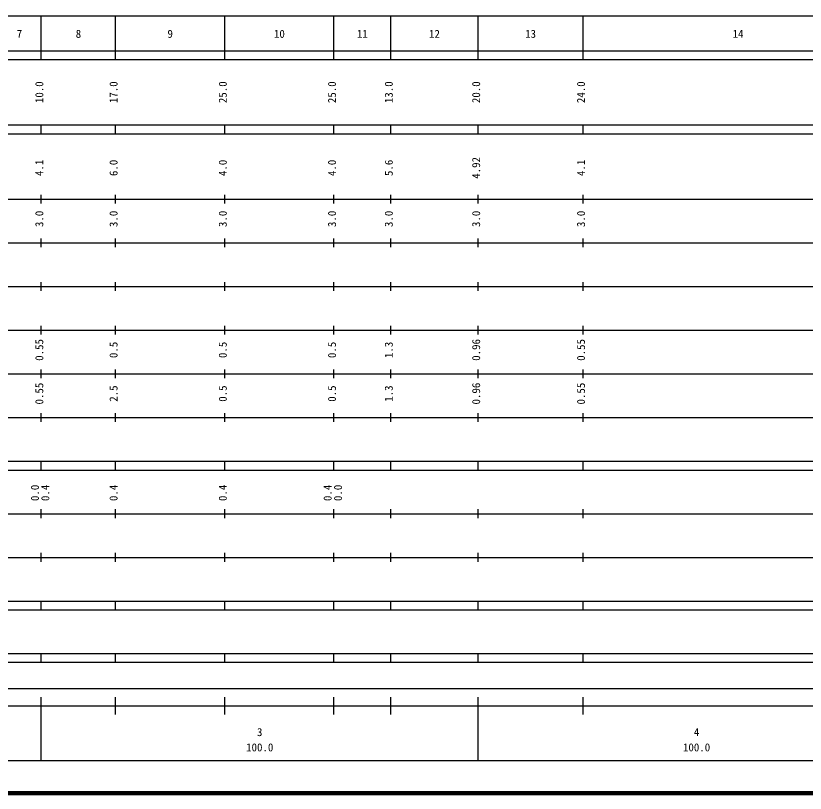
# Model space of a CAD drawing. Units: millimetres on the paper, enlarged 1000 times. Extents: x 40000 to 680000, y 20000 to 380000.
# Drawn here: x 262159 to 442866, y 20000 to 198000 of the extents above; entities that cross this region are included whole.
import ezdxf
from ezdxf.enums import TextEntityAlignment as Align

# ---------------------------------------------------------------- set-up
doc = ezdxf.new("R2010")
doc.units = ezdxf.units.MM
doc.header["$LTSCALE"] = 1000
doc.layers.add('M-TTL', color=2, linetype='Continuous', lineweight=140)
doc.layers.add('M-TTL-BAND', color=7, linetype='Continuous', lineweight=25)
doc.styles.add('ＭＳ ゴシック', font='')
doc.styles.get('ＭＳ ゴシック').set_extended_font_data('MS Gothic')

msp = doc.modelspace()

# ---------------------------------------------------------------- linework, layer by layer
at = {"layer": 'M-TTL'}
msp.add_line((40000, 20000), (680000, 20000), dxfattribs=at)
at = {"layer": 'M-TTL-BAND'}
for p, q in [((68000, 198000), (579000, 198000)), ((268000, 188000), (268000, 198000)), ((285000, 188000), (285000, 198000)), ((310000, 188000), (310000, 198000)), ((335000, 188000), (335000, 198000)), ((348000, 188000), (348000, 198000)), ((368000, 188000), (368000, 198000)), ((392000, 188000), (392000, 198000)), ((40000, 190000), (579000, 190000)), ((40000, 188000), (579000, 188000)), ((40000, 173000), (579000, 173000)), ((268000, 171000), (268000, 173000)), ((285000, 171000), (285000, 173000)), ((310000, 171000), (310000, 173000)), ((335000, 171000), (335000, 173000)), ((348000, 171000), (348000, 173000)), ((368000, 171000), (368000, 173000)), ((392000, 171000), (392000, 173000)), ((40000, 171000), (579000, 171000)), ((40000, 156000), (579000, 156000)), ((268000, 155000), (268000, 157000)), ((285000, 155000), (285000, 157000)), ((310000, 155000), (310000, 157000)), ((335000, 155000), (335000, 157000)), ((348000, 155000), (348000, 157000)), ((368000, 155000), (368000, 157000)), ((392000, 155000), (392000, 157000)), ((268000, 145000), (268000, 147000)), ((285000, 145000), (285000, 147000)), ((310000, 145000), (310000, 147000)), ((335000, 145000), (335000, 147000)), ((348000, 145000), (348000, 147000)), ((368000, 145000), (368000, 147000)), ((392000, 145000), (392000, 147000)), ((46000, 146000), (579000, 146000)), ((52000, 136000), (579000, 136000)), ((268000, 135000), (268000, 137000)), ((285000, 135000), (285000, 137000)), ((310000, 135000), (310000, 137000)), ((335000, 135000), (335000, 137000)), ((348000, 135000), (348000, 137000)), ((368000, 135000), (368000, 137000)), ((392000, 135000), (392000, 137000)), ((268000, 125000), (268000, 127000)), ((285000, 125000), (285000, 127000)), ((310000, 125000), (310000, 127000)), ((335000, 125000), (335000, 127000)), ((348000, 125000), (348000, 127000)), ((368000, 125000), (368000, 127000)), ((392000, 125000), (392000, 127000)), ((46000, 126000), (579000, 126000)), ((52000, 116000), (579000, 116000)), ((268000, 115000), (268000, 117000)), ((285000, 115000), (285000, 117000)), ((310000, 115000), (310000, 117000)), ((335000, 115000), (335000, 117000)), ((348000, 115000), (348000, 117000)), ((368000, 115000), (368000, 117000)), ((392000, 115000), (392000, 117000)), ((268000, 105000), (268000, 107000)), ((285000, 105000), (285000, 107000)), ((310000, 105000), (310000, 107000)), ((335000, 105000), (335000, 107000)), ((348000, 105000), (348000, 107000)), ((368000, 105000), (368000, 107000)), ((392000, 105000), (392000, 107000)), ((46000, 106000), (579000, 106000)), ((40000, 96000), (579000, 96000)), ((268000, 94000), (268000, 96000)), ((285000, 94000), (285000, 96000)), ((310000, 94000), (310000, 96000)), ((335000, 94000), (335000, 96000)), ((348000, 94000), (348000, 96000)), ((368000, 94000), (368000, 96000)), ((392000, 94000), (392000, 96000)), ((40000, 94000), (579000, 94000)), ((268000, 83000), (268000, 85000)), ((285000, 83000), (285000, 85000)), ((310000, 83000), (310000, 85000)), ((335000, 83000), (335000, 85000)), ((348000, 83000), (348000, 85000)), ((368000, 83000), (368000, 85000)), ((392000, 83000), (392000, 85000)), ((49000, 84000), (579000, 84000)), ((268000, 73000), (268000, 75000)), ((285000, 73000), (285000, 75000)), ((310000, 73000), (310000, 75000)), ((335000, 73000), (335000, 75000)), ((348000, 73000), (348000, 75000)), ((368000, 73000), (368000, 75000)), ((392000, 73000), (392000, 75000)), ((40000, 74000), (579000, 74000)), ((40000, 64000), (579000, 64000)), ((268000, 62000), (268000, 64000)), ((285000, 62000), (285000, 64000)), ((310000, 62000), (310000, 64000)), ((335000, 62000), (335000, 64000)), ((348000, 62000), (348000, 64000)), ((368000, 62000), (368000, 64000)), ((392000, 62000), (392000, 64000)), ((40000, 62000), (579000, 62000)), ((40000, 52000), (579000, 52000)), ((268000, 50000), (268000, 52000)), ((285000, 50000), (285000, 52000)), ((310000, 50000), (310000, 52000)), ((335000, 50000), (335000, 52000)), ((348000, 50000), (348000, 52000)), ((368000, 50000), (368000, 52000)), ((392000, 50000), (392000, 52000)), ((40000, 50000), (579000, 50000)), ((71000, 44000), (565000, 44000)), ((268000, 27500), (268000, 42000)), ((285000, 38000), (285000, 42000)), ((310000, 38000), (310000, 42000)), ((335000, 38000), (335000, 42000)), ((348000, 38000), (348000, 42000)), ((368000, 27500), (368000, 42000)), ((392000, 38000), (392000, 42000)), ((40000, 40000), (579000, 40000)), ((68000, 27500), (579000, 27500))]:
    msp.add_line(p, q, dxfattribs=at)

# ---------------------------------------------------------------- texts
at = {"layer": 'M-TTL-BAND', "style": 'ＭＳ ゴシック'}
for s, p in [('7', (263000, 192405)), ('8', (276500, 192405)), ('9', (297500, 192405)), ('10', (322500, 192405)), ('11', (341500, 192405)), ('12', (358000, 192405)), ('13', (380000, 192405)), ('14', (427500, 192405)), ('3', (318000, 32523)), ('4', (418000, 32523)), ('100.0', (318000, 29033)), ('100.0', (418000, 29033))]:
    msp.add_text(s, height=1833, dxfattribs=at).set_placement(p, align=Align.BOTTOM_CENTER)
for s, p in [('10.0', (269000, 180500)), ('17.0', (286000, 180500)), ('25.0', (311000, 180500)), ('25.0', (336000, 180500)), ('13.0', (349000, 180500)), ('20.0', (369000, 180500)), ('24.0', (393000, 180500)), ('4.1', (269000, 163174)), ('6.0', (286000, 163174)), ('4.0', (311000, 163174)), ('4.0', (336000, 163174)), ('5.6', (349000, 163174)), ('4.92', (369000, 163174)), ('4.1', (393000, 163174)), ('3.0', (269000, 151500)), ('3.0', (286000, 151500)), ('3.0', (311000, 151500)), ('3.0', (336000, 151500)), ('3.0', (349000, 151500)), ('3.0', (369000, 151500)), ('3.0', (393000, 151500)), ('0.55', (269000, 121500)), ('0.5', (286000, 121500)), ('0.5', (311000, 121500)), ('0.5', (336000, 121500)), ('1.3', (349000, 121500)), ('0.96', (369000, 121500)), ('0.55', (393000, 121500)), ('0.96', (369000, 111500)), ('0.55', (269000, 111500)), ('2.5', (286000, 111500)), ('0.5', (311000, 111500)), ('0.5', (336000, 111500)), ('1.3', (349000, 111500)), ('0.55', (393000, 111500)), ('0.0', (268000, 88764)), ('0.4', (270370, 88764)), ('0.4', (286000, 88764)), ('0.4', (311000, 88764)), ('0.4', (335000, 88764)), ('0.0', (337370, 88764))]:
    msp.add_text(s, height=1833, rotation=90, dxfattribs=at).set_placement(p, align=Align.BOTTOM_CENTER)

doc.saveas('drawing.dxf')
